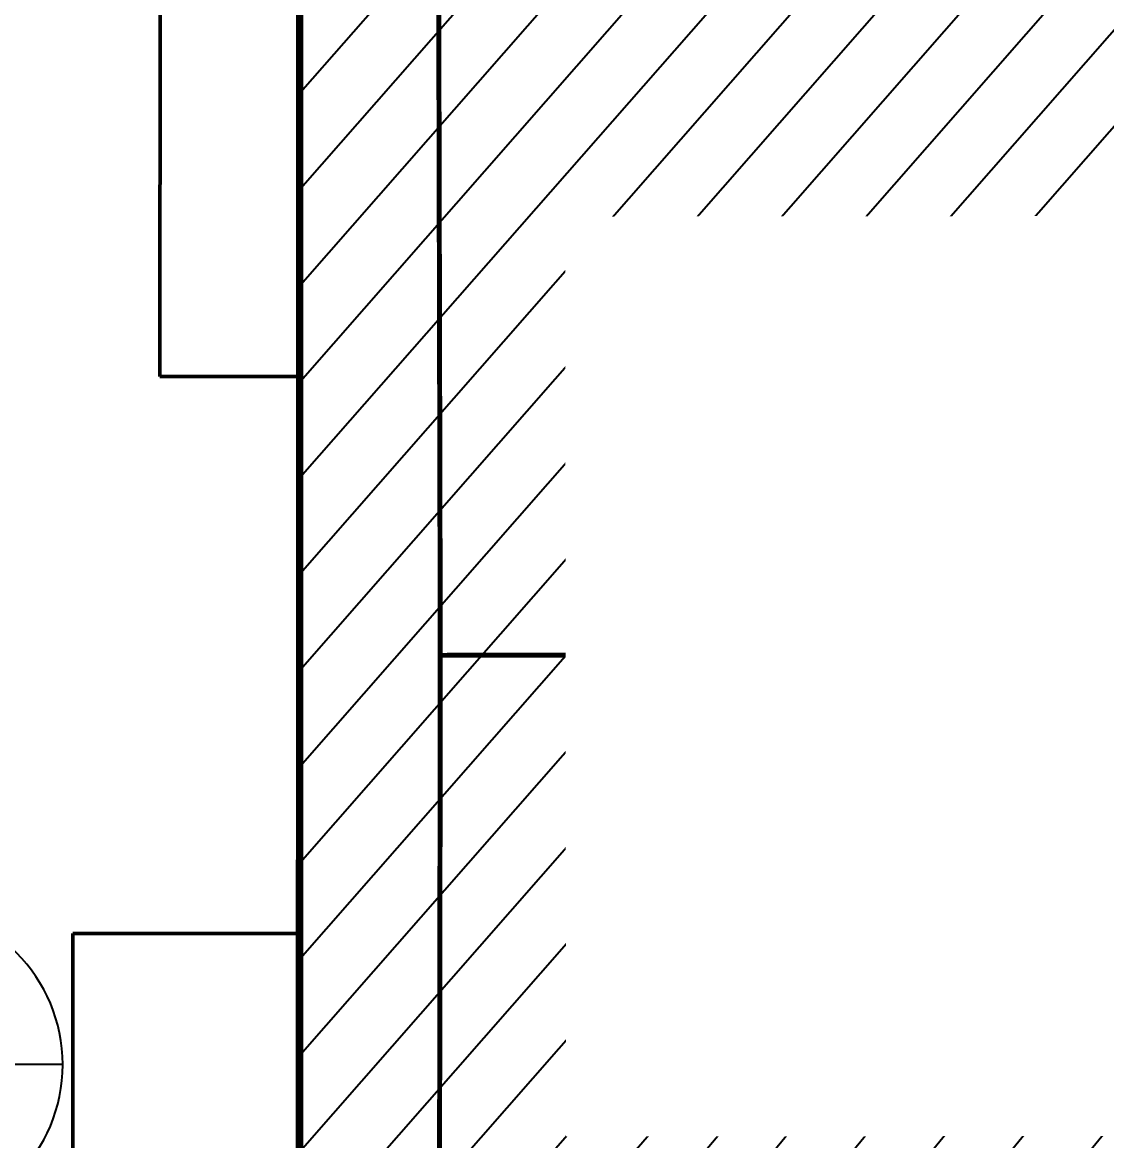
# Model space of a CAD drawing. Header units: centimetres. Extents: x -6122352 to 4157695, y -1694241 to 1947892.
# Drawn here: x 149227 to 153588, y -184658 to -180159 of the extents above; entities that cross this region are included whole.
import ezdxf
from ezdxf.enums import TextEntityAlignment as Align
from ezdxf.xclip import XClip

# ---------------------------------------------------------------- set-up
doc = ezdxf.new("R2010")
doc.units = ezdxf.units.CM
doc.header["$MEASUREMENT"] = 0
doc.header["$XCLIPFRAME"] = 2
doc.linetypes.add('DASHED2', pattern=[0.375, 0.25, -0.125])
doc.linetypes.add('XR-AR-END-SETTING OUT PLAN$0$23261-XR-AR-SI-GF$0$HIDDEN', pattern=[0.375, 0.25, -0.125])
for name, color, linetype in [('00-MI-DIM', 7, 'Continuous'), ('23585-XR-AR-BOUNDARY WALLS AND SETBACKS$0$setback', 7, 'XR-AR-END-SETTING OUT PLAN$0$23261-XR-AR-SI-GF$0$HIDDEN'), ('@MI-REF LAYER', 7, 'Continuous'), ('B_TH_6', 7, 'Continuous')]:
    doc.layers.add(name, color=color, linetype=linetype)
for name, color, linetype, lineweight in [('@ Foundations', 4, 'DASHED2', 50), ('A-ANNO-TEXT', 3, 'Continuous', 25), ('XR-AR-END-SETTING OUT PLAN$0$23585-XR-AR-END-GROUND FLOOR$0$A-GLAZ-SILL', 8, 'Continuous', 5), ('XR-AR-END-SETTING OUT PLAN$0$23585-XR-AR-END-GROUND FLOOR$0$A-GLAZ-WNDO', 232, 'Continuous', 9), ('XR-AR-END-SETTING OUT PLAN$0$23585-XR-AR-END-GROUND FLOOR$0$A-WALL', 7, 'Continuous', 30), ('XR-AR-END-SETTING OUT PLAN$0$23585-XR-AR-END-GROUND FLOOR$0$S-COLS', 51, 'Continuous', 40), ('XR-AR-END-SETTING OUT PLAN$0$23585-XR-AR-END-GROUND FLOOR$0$S-COLS-PATT', 8, 'Continuous', 5)]:
    doc.layers.add(name, color=color, linetype=linetype, lineweight=lineweight)
doc.styles.add('Arial Narrow', font='ARIALN.TTF', dxfattribs={"width": 0.95, "height": 500})

# ---------------------------------------------------------------- blocks, each defined once
blk = doc.blocks.new('23585-XR-AR-BOUNDARY WALLS AND SETBACKS')
at = {"layer": '23585-XR-AR-BOUNDARY WALLS AND SETBACKS$0$setback', "ltscale": 40, "const_width": 0.05}
blk.add_lwpolyline([(496671.3588816111, 2768910.086935761), (496656.9816435174, 2768923.260532122), (496652.8267570555, 2768918.72615671), (496648.7733982169, 2768914.302401632), (496644.7199982171, 2768909.878601632), (496640.6668023882, 2768905.455006183), (496636.6133982163, 2768901.031201632), (496632.5599982173, 2768896.607401631), (496628.5063484076, 2768892.183547273), (496624.3500695526, 2768887.647603805), (496638.7270828215, 2768874.473577055), (496642.8835524818, 2768879.009850921), (496646.9369508895, 2768883.433649182), (496650.9905757942, 2768887.857476362), (496655.0439508896, 2768892.281249183), (496659.0973737101, 2768896.704874088), (496663.1507508897, 2768901.128649183), (496667.20415089, 2768905.552449183), (496671.3588816111, 2768910.086935761)], dxfattribs=at)
blk = doc.blocks.new('A$C9d9485f6')
at = {"layer": 'A-ANNO-TEXT', "rotation": 312.4881850805905}
blk.add_blockref('23585-XR-AR-BOUNDARY WALLS AND SETBACKS', (-2377088.534775567, -1504219.252137818), dxfattribs=at)
blk = doc.blocks.new('XR-AR-END-SETTING OUT PLAN$0$23585-XR-AR-END-GROUND FLOOR$0$A$C75a8815d')
at = {"layer": 'XR-AR-END-SETTING OUT PLAN$0$23585-XR-AR-END-GROUND FLOOR$0$S-COLS', "color": 252, "lineweight": 30}
blk.add_lwpolyline([(0.04718828201293945, 13139.86978554726), (0.04718828201293945, 12139.86978602409), (250.0471882820129, 12139.86978626251), (250.0471882820129, 13139.86978602409)], close=True, dxfattribs=at)
blk = doc.blocks.new('XR-AR-END-SETTING OUT PLAN')
at = {"layer": 'XR-AR-END-SETTING OUT PLAN$0$23585-XR-AR-END-GROUND FLOOR$0$A-GLAZ-SILL', "color": 8}
blk.add_line((3250.293349877, 17540.34097003937), (3250.10262234509, 14849.99877500534), dxfattribs=at)
at = {"layer": 'XR-AR-END-SETTING OUT PLAN$0$23585-XR-AR-END-GROUND FLOOR$0$A-GLAZ-WNDO', "color": 8}
for p, q in [((3000.293349280953, 17540.3409705162), (3000.102621987462, 14849.99877643585)), ((3000.293349280953, 17540.3409705162), (3250.293349877, 17540.34097003937)), ((3150.102621391416, 14849.99877738953), (3150.293349221349, 17540.34097099304)), ((3000.293349221349, 17490.34097003937), (3150.293349042535, 17490.34097003937)), ((3150.102551832795, 16727.16475534439), (3000.1025518924, 16727.16475534439)), ((3150.102552130818, 16677.16475534439), (3000.102551653981, 16677.16475582123)), ((3150.103230431676, 15777.16475534439), (3000.103229954839, 15777.16475534439)), ((3150.103230431676, 15727.16475486755), (3000.103229954839, 15727.16475582123)), ((3150.102621510625, 14899.99877643585), (3000.102621987462, 14899.99877595901)), ((3000.102621987462, 14849.99877643585), (3250.10262234509, 14849.99877500534))]:
    blk.add_line(p, q, dxfattribs=at)
for points in [[(3050.295387819409, 17490.34096956253), (3050.102551594377, 16727.16475534439)], [(3050.102551832795, 16677.16475486755), (3050.103230193257, 15777.16475582123)], [(3050.103229895234, 15727.16475582123), (3050.102622106671, 14899.99877643585)]]:
    blk.add_lwpolyline(points, dxfattribs=at)
at = {"layer": 'XR-AR-END-SETTING OUT PLAN$0$23585-XR-AR-END-GROUND FLOOR$0$A-WALL', "color": 8}
for points in [[(3550.084660723805, 19773.27214288712), (3550.084660485387, 19523.2703499794), (3250.082569018006, 19523.2703499794), (3250.293485656381, 17540.34097003937), (3000.294974222779, 17540.34096956253), (3000.084657981992, 19773.27214288712)], [(3000.102068737149, 12899.99910259247), (3250.103869214654, 12899.99910211563), (3250.103198900819, 13749.9988026619), (3250.102675631642, 14849.99877595901), (3000.10211391747, 14849.99877595901)]]:
    blk.add_lwpolyline(points, close=True, dxfattribs=at)
at = {"layer": 'XR-AR-END-SETTING OUT PLAN$0$23585-XR-AR-END-GROUND FLOOR$0$S-COLS-PATT', "color": 8}
blk.add_blockref('XR-AR-END-SETTING OUT PLAN$0$23585-XR-AR-END-GROUND FLOOR$0$A$C75a8815d', (3000.129344239831, 5499.998310089111), dxfattribs=at)
blk = doc.blocks.new('END UNIT')
at = {"xscale": 0.001, "yscale": 0.001, "zscale": 0.001}
blk.add_blockref('XR-AR-END-SETTING OUT PLAN', (-9.150201729830158, 0), dxfattribs=at)
blk = doc.blocks.new('TH_6')
blk.add_blockref('END UNIT', (495802.3053798428, 2769163.996563952))
blk = doc.blocks.new('23585-XR-AR-MALDIVE-3$0$TH_6')
at = {"layer": 'B_TH_6', "xscale": 1.000019685734281, "yscale": 1.000019685734281, "zscale": 1.000019685734281}
blk.add_blockref('TH_6', (-9.760182827245444, -54.51303543616086), dxfattribs=at)
at = {"layer": '@ Foundations', "linetype": 'DASHED2', "ltscale": 25}
for points in [[(495796.9802980726, 2769181.186754159), (495796.9802980726, 2769183.08675416), (495795.5802980727, 2769183.08675416), (495795.5802980727, 2769181.186754159)], [(495797.3301980728, 2769176.24685416), (495797.3301980728, 2769178.946854159), (495795.2301980727, 2769178.946854159), (495795.2301980727, 2769176.24685416)]]:
    blk.add_lwpolyline(points, close=True, dxfattribs=at)
blk = doc.blocks.new('*U3662')
h = blk.add_hatch(color=94)
edge = h.paths.add_edge_path()
edge.add_line((7.895906151134114e-15, 6.35), (7.895906151134114e-15, 8.98025612106915))
edge.add_line((7.895906151134114e-15, 8.98025612106915), (8.980256121069157, -5.329070518200751e-15))
edge.add_line((8.980256121069157, -4.511946372076636e-15), (3.552713678800501e-15, -8.980256121069157))
edge.add_line((3.383959779057478e-15, -8.980256121069157), (-1.127986593019159e-15, -6.35))
edge.add_arc((-4.934941344458813e-16, 2.755096711484384e-30), 6.35, 270, 449.9999999999999)
at = {"color": 94}
blk.add_line((-6.35, -5.639932965095795e-15), (6.35, -1.127986593019159e-14), dxfattribs=at)
blk.add_lwpolyline([(7.895906151134114e-15, 6.35), (7.895906151134114e-15, 8.98025612106915), (8.980256121069157, -4.511946372076636e-15), (3.383959779057478e-15, -8.980256121069157), (-1.127986593019159e-15, -6.35, 0.9999999999999994)], format="xyb", close=True, dxfattribs=at)
blk.add_lwpolyline([(4.490128060534573, -4.490128060534593, 0.4142135623730951), (4.490128060534579, 4.490128060534565), (8.980256121069157, -1.691979889528738e-14), (4.490128060534579, -4.490128060534593)], format="xyb", close=True)
blk.add_circle((-1.409983241273949e-15, -5.639932965095795e-15), 6.35, dxfattribs=at)
at = {"style": 'Arial Narrow', "width": 0.95, "flags": 8}
blk.add_attdef('VIEWNUMBER', text='', height=2.5, dxfattribs=at).set_placement((-1.409983241273949e-15, -5.639932965095795e-15), align=Align.BOTTOM_CENTER)
blk.add_attdef('SHEETNUMBER', text='', height=2.5, dxfattribs=at).set_placement((-1.409983241273949e-15, -1.587500000000005), align=Align.TOP_CENTER)

msp = doc.modelspace()

# ---------------------------------------------------------------- block references
at = {"layer": '@MI-REF LAYER', "xscale": 1000, "yscale": 1000, "zscale": 1000}
msp.add_blockref('A$C9d9485f6', (-23958.95045533385, 48155.57226163784), dxfattribs=at)

# ---------------------------------------------------------------- next in the draw order: block references
at = {"layer": '@MI-REF LAYER'}
ref = msp.add_blockref('23585-XR-AR-MALDIVE-3$0$TH_6', (-496138576.6226714, -2769274498.800779), dxfattribs=dict(at, xscale=1000, yscale=1000, zscale=1000, rotation=359.9898040391973))
XClip(ref).set_block_clipping_path([(495847.3922300867, 2769163.9971941216), (495847.39543188945, 2769187.936311596), (495838.31676110416, 2769187.8964212337), (495832.31675830134, 2769187.8963837423), (495826.3167534692, 2769187.8963462515), (495820.31703141355, 2769187.8962964136), (495814.31702637416, 2769187.896258923), (495808.3170215406, 2769187.8962214305), (495802.31687913626, 2769187.896331399), (495793.3616038712, 2769187.9364081295), (495793.3508954707, 2769163.997079878)])

# ---------------------------------------------------------------- next in the draw order: block references
at = {"layer": '00-MI-DIM'}
ref = msp.add_blockref('*U3662', (148754.068361356, -184351.8092104571), dxfattribs=dict(at, xscale=-100, yscale=100, zscale=100))
ref.add_attrib('VIEWNUMBER', '107', dxfattribs={"layer": '0', "height": 250, "style": 'Arial Narrow', "width": 0.95}).set_placement((148754.068361356, -184351.8092104571), align=Align.BOTTOM_CENTER)
ref.add_attrib('SHEETNUMBER', 'T1', dxfattribs={"layer": '0', "height": 250, "style": 'Arial Narrow', "width": 0.95}).set_placement((148754.068361356, -184510.5592104571), align=Align.TOP_CENTER)

# ---------------------------------------------------------------- next in the draw order: wipeouts: each hides what was drawn before it
at = {"color": 10}
msp.add_wipeout([(198652.9756713558, -193283.0341741783), (198655.56038286825, -179009.48125989918), (192407.0320688614, -179008.3531483149), (192405.5177468357, -179309.00614102208), (156604.56268152504, -179302.67270204728), (156604.66468535212, -179001.99820904477), (150354.3761512051, -179001.05638164657), (150352.22660348756, -193274.43890615515), (198652.96948456284, -193283.03417292034)], dxfattribs=at).dxf.layer = '@MI-REF LAYER'

# ---------------------------------------------------------------- next in the draw order: hatches: boundary and pattern name
at = {"layer": '@MI-REF LAYER', "transparency": 33554508}
h = msp.add_hatch(dxfattribs=at)
h.set_pattern_fill('ANSI31', color=256, scale=1999.999998458916, angle=186.7223562192661)
h.set_pattern_definition([(231.7223562192661, (2377468138.012326, 1503811052.832294), (196.2545353839104, -154.8681931350905), [])])
h.paths.add_polyline_path([(198652.9704295214, -193283.0341727923), (198655.5603827885, -179009.481259977), (192405.4366738899, -179009.8144404655), (192405.5177432849, -179308.9928290312), (156604.3118226964, -179302.62190096), (156604.3653194829, -179001.9981077398), (150354.376177097, -179000.8859239218), (150352.2253604671, -193274.4389058782)])

# ---------------------------------------------------------------- next in the draw order: linework, layer by layer
at = {"layer": '@MI-REF LAYER', "color": 1, "const_width": 19.99999999999999}
msp.add_lwpolyline([(147390.6951412636, -198675.1118113395), (150890.906485839, -194313.6930907865), (150907.489940797, -182705.4855056385), (151849.4826586278, -182704.5455048759), (150907.489940797, -182705.4855056385), (150897.7299173033, -178538.3629245373), (147454.8449680422, -174814.7845686764)], dxfattribs=at)
at = {"layer": '@MI-REF LAYER', "const_width": 5.000000000000001}
msp.add_lwpolyline([(198652.9704295214, -193283.0341727923), (198655.5603827885, -179009.481259977), (192405.4366738899, -179009.8144404655), (192405.5177432849, -179308.9928290312), (156604.3118226964, -179302.62190096), (156604.3653194829, -179001.9981077398), (150354.376177097, -179000.8859239218), (150352.2253604671, -193274.4389058782)], close=True, dxfattribs=at)

# ---------------------------------------------------------------- next in the draw order: wipeouts: each hides what was drawn before it
msp.add_wipeout([(151409.89491765705, -180940.85987033957), (158379.37846198888, -180933.90512555285), (158383.07063651847, -184633.90328258384), (151413.58709129508, -184640.85802993103)]).dxf.layer = '@MI-REF LAYER'

doc.saveas('drawing.dxf')
